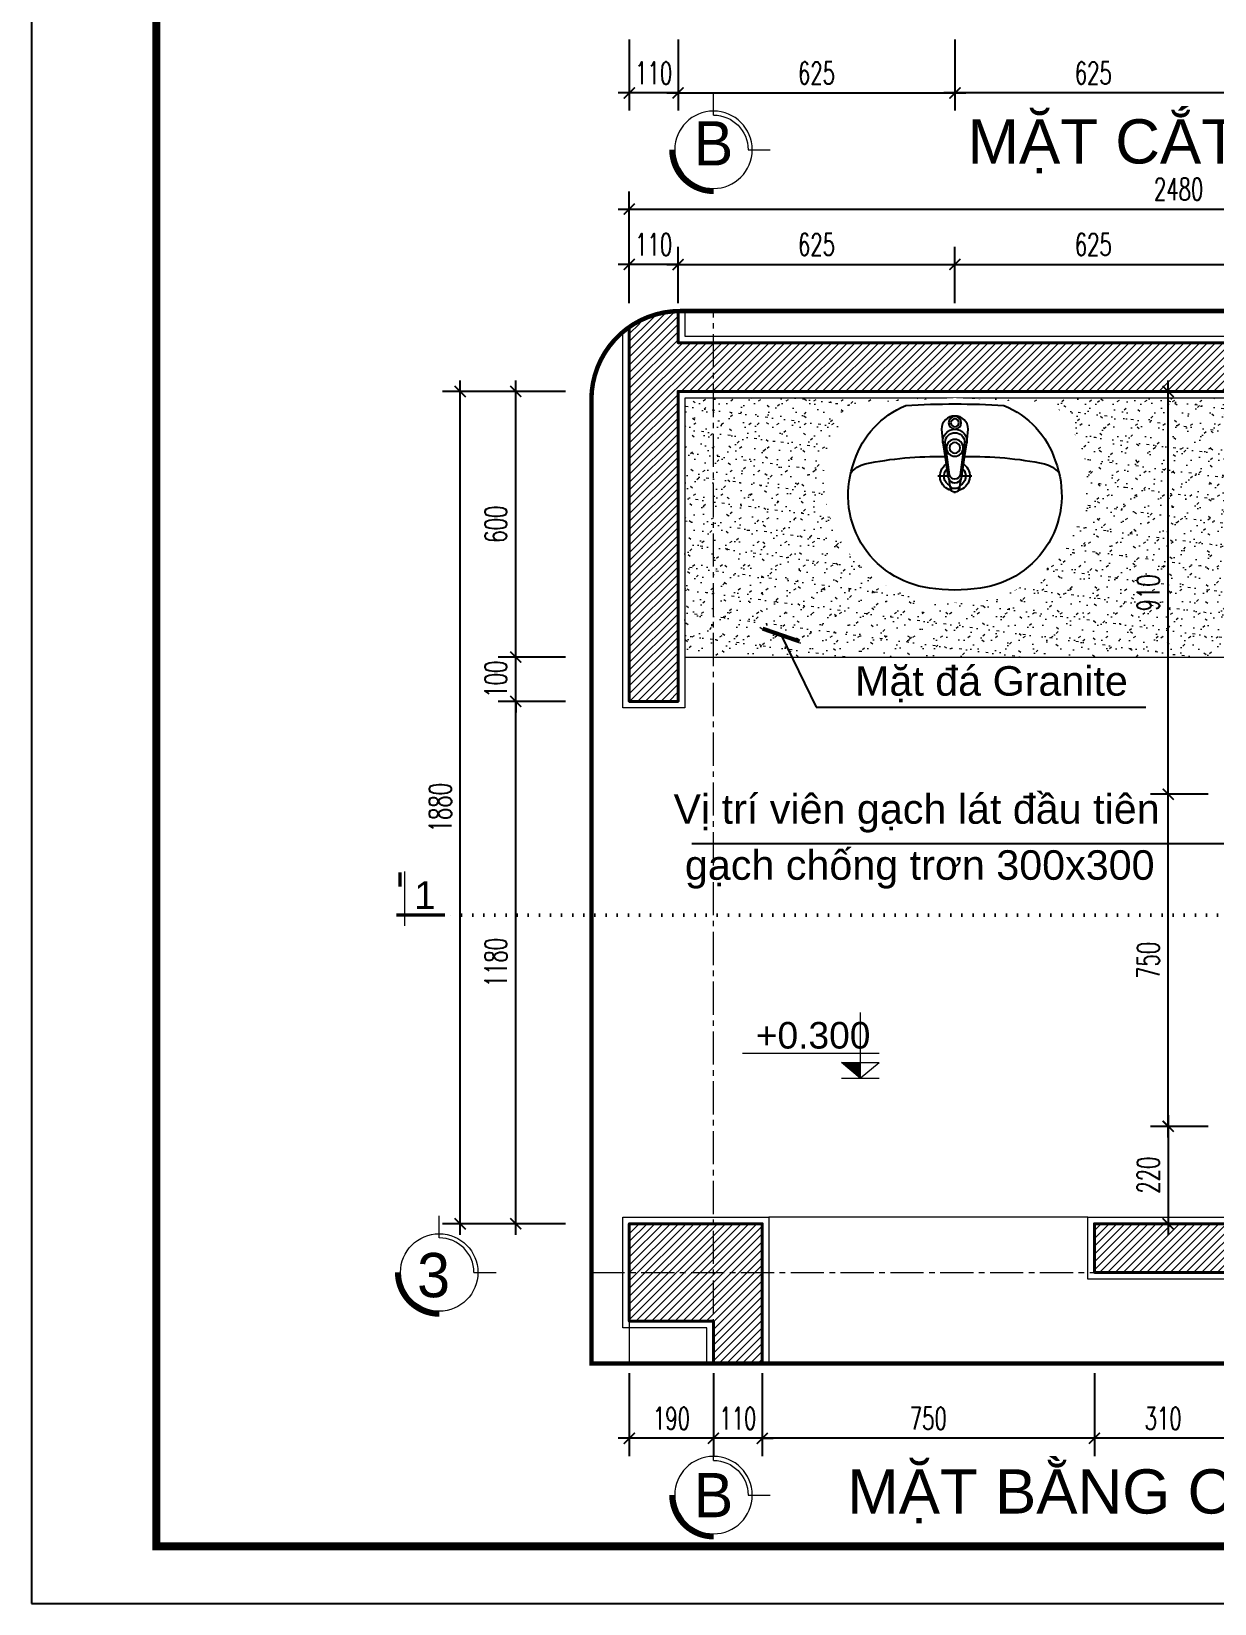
# Model space of a CAD drawing. Header units: millimetres. Extents: x -229618 to 2906, y -178063 to 96806.
# Drawn here: x -126427 to -123756, y -56426 to -52875 of the extents above; entities that cross this region are included whole.
import ezdxf
from ezdxf.enums import TextEntityAlignment as Align

# ---------------------------------------------------------------- set-up
doc = ezdxf.new("R2010")
doc.units = ezdxf.units.MM
doc.header["$LTSCALE"] = 200
doc.header["$MEASUREMENT"] = 0
doc.set_wipeout_variables(frame=1)
doc.header["$PDMODE"] = 3
doc.header["$PDSIZE"] = 50
for name, pattern in [('CENTER2', [1.125, 0.75, -0.125, 0.125, -0.125]), ('DASHED2', [0.375, 0.25, -0.125]), ('DOT2', [0.125, 0, -0.125]), ('HIDDEN2', [0.1875, 0.125, -0.0625])]:
    doc.linetypes.add(name, pattern=pattern)
doc.layers.get('0').update_dxf_attribs({"color": 95, "linetype": 'CONTINUOUS'})
doc.layers.get('DEFPOINTS').update_dxf_attribs({"linetype": 'CONTINUOUS'})
for name, color, linetype, lineweight in [('cat', 1, 'CONTINUOUS', 40), ('hatch', 250, 'CONTINUOUS', 5), ('KH cat', 2, 'HIDDEN2', 50), ('khuat', 8, 'DASHED2', 15), ('thay', 7, 'CONTINUOUS', 18), ('tim', 18, 'CENTER2', 9)]:
    doc.layers.add(name, color=color, linetype=linetype, lineweight=lineweight)
for name, color, linetype in [('CUA', 145, 'CONTINUOUS'), ('DIM', 251, 'CONTINUOUS'), ('KHUNGTEN', 7, 'CONTINUOUS'), ('NOITHAT', 99, 'CONTINUOUS'), ('TEXT', 33, 'CONTINUOUS')]:
    doc.layers.add(name, color=color, linetype=linetype)
doc.layers.add('in', color=203, linetype='CONTINUOUS', lineweight=5, plot=False)
doc.styles.add('Aria H iso', font='Vharial_0.ttf')
doc.styles.add('Arial iso', font='vnarial_0.ttf')
doc.styles.add('Arial N  iso', font='vnarialn_0.ttf')
doc.styles.add('dam', font='Vhavanb_0.ttf', dxfattribs={"width": 0.9, "height": 450})
doc.styles.add('Scale', font='vnsimli.shx', dxfattribs={"width": 0.65, "bigfont": 'bigfont.shx'})
doc.dimstyles.new('Scale', dxfattribs={"dimscale": 75, "dimtxt": 2, "dimasz": 1, "dimexe": 1.6, "dimexo": 0, "dimgap": 0.8, "dimtad": 1, "dimdec": 0, "dimzin": 0, "dimdsep": 46, "dimtxsty": 'Scale', "dimblk": 'ARCHTICK', "dimcen": 0.1, "dimdle": 1, "dimclrd": 256, "dimclre": 256, "dimclrt": 3, "dimadec": 0, "dimazin": 0, "dimtfac": 1, "dimtdec": 0, "dimtix": 1, "dimtmove": 2, "dimatfit": 3, "dimldrblk": 'ARCHTICK', "dimfxl": 0, "dimtolj": 1, "dimtzin": 0, "dimarcsym": 0})

# ---------------------------------------------------------------- blocks, each defined once
blk = doc.blocks.new('*U406')
at = {"layer": 'thay', "ltscale": 600}
for p, q in [((313, -513), (513, -513)), ((0, -826), (0, -1026))]:
    blk.add_line(p, q, dxfattribs=at)
at = {"layer": 'thay', "ltscale": 600, "const_width": 50}
blk.add_lwpolyline([(-375, -513, -0.414214), (0, -138, -0.414214)], format="xyb", dxfattribs=at)
at = {"layer": 'thay', "ltscale": 600}
blk.add_circle((0, -513), 350, dxfattribs=at)
blk.add_arc((0, -513), 313, 270, 0, dxfattribs=at)
at = {"layer": 'TEXT', "linetype": 'Continuous', "style": 'Aria H iso'}
blk.add_attdef('A', text='', height=350, dxfattribs=at).set_placement((0, -671), align=Align.CENTER)
blk = doc.blocks.new('cao do')
at = {"layer": 'thay'}
for p, q in [((0, 445), (0, 0)), ((798, 170), (-128, 170)), ((0, 0), (-128, 106)), ((128, 106), (-128, 106)), ((0, 0), (128, 106))]:
    blk.add_line(p, q, dxfattribs=at)
at = {"layer": 'thay', "ltscale": 600}
blk.add_line((128, 0), (-128, 0), dxfattribs=at)
at = {"layer": 'thay', "color": 150, "ltscale": 600}
blk.add_solid([(0, 0), (0, 106), (128, 106)], dxfattribs=at)
at = {"layer": 'TEXT', "style": 'Arial N  iso'}
blk.add_attdef('%%P0.000', text='', height=200, dxfattribs=at).set_placement((70, 290), align=Align.MIDDLE_LEFT)
blk = doc.blocks.new('_ArchTick')
at = {"color": 0, "linetype": 'ByBlock', "const_width": 0.15}
blk.add_lwpolyline([(-0.5, -0.5), (0.5, 0.5)], dxfattribs=at)
blk = doc.blocks.new('*D873')
at = {"layer": 'DEFPOINTS', "color": 0, "linetype": 'Continuous'}
for p in [(-123860.2, -54597.7), (-123770.1, -54597.7), (-123770.1, -55347.7)]:
    blk.add_point(p, dxfattribs=at)
at = {"layer": 'DIM', "linetype": 'Continuous', "lineweight": -2}
for p, q in [((-123860.2, -55372.7), (-123860.2, -54572.7)), ((-123770.1, -54597.7), (-123900.2, -54597.7)), ((-123770.1, -55347.7), (-123900.2, -55347.7))]:
    blk.add_line(p, q, dxfattribs=at)
at = {"layer": 'DIM', "linetype": 'Continuous', "lineweight": -2, "xscale": 25, "yscale": 25, "zscale": 25}
for p, rotation in [((-123860.2, -54597.7), 90), ((-123860.2, -55347.7), 270)]:
    blk.add_blockref('_ArchTick', p, dxfattribs=dict(at, rotation=rotation))
at = {"layer": 'DIM', "color": 3, "linetype": 'Continuous', "insert": (-123905.2, -54972.7), "char_height": 50, "attachment_point": 5, "rotation": 90, "style": 'Scale'}
blk.add_mtext('\\A1;750', dxfattribs=at)
blk = doc.blocks.new('*D874')
at = {"layer": 'DEFPOINTS', "color": 0, "linetype": 'Continuous'}
for p in [(-124341.8, -53400.9), (-124966.8, -53488.4), (-124341.8, -53488.4)]:
    blk.add_point(p, dxfattribs=at)
at = {"layer": 'DIM', "linetype": 'Continuous', "lineweight": -2}
for p, q in [((-124966.8, -53488.4), (-124966.8, -53360.9)), ((-124341.8, -53488.4), (-124341.8, -53360.9)), ((-124991.8, -53400.9), (-124316.8, -53400.9))]:
    blk.add_line(p, q, dxfattribs=at)
at = {"layer": 'DIM', "linetype": 'Continuous', "lineweight": -2, "xscale": 25, "yscale": 25, "zscale": 25, "rotation": 180}
blk.add_blockref('_ArchTick', (-124966.8, -53400.9), dxfattribs=at)
at = {"layer": 'DIM', "linetype": 'Continuous', "lineweight": -2, "xscale": 25, "yscale": 25, "zscale": 25}
blk.add_blockref('_ArchTick', (-124341.8, -53400.9), dxfattribs=at)
at = {"layer": 'DIM', "color": 3, "linetype": 'Continuous', "insert": (-124654.3, -53355.9), "char_height": 50, "attachment_point": 5, "style": 'Scale'}
blk.add_mtext('\\A1;625', dxfattribs=at)
blk = doc.blocks.new('*D877')
at = {"layer": 'DEFPOINTS', "color": 0, "linetype": 'Continuous'}
for p in [(-122596.8, -53275.9), (-125076.8, -53488.4), (-122596.8, -53488.4)]:
    blk.add_point(p, dxfattribs=at)
at = {"layer": 'DIM', "linetype": 'Continuous', "lineweight": -2}
for p, q in [((-125076.8, -53488.4), (-125076.8, -53235.9)), ((-122596.8, -53488.4), (-122596.8, -53235.9)), ((-125101.8, -53275.9), (-122571.8, -53275.9))]:
    blk.add_line(p, q, dxfattribs=at)
at = {"layer": 'DIM', "linetype": 'Continuous', "lineweight": -2, "xscale": 25, "yscale": 25, "zscale": 25, "rotation": 180}
blk.add_blockref('_ArchTick', (-125076.8, -53275.9), dxfattribs=at)
at = {"layer": 'DIM', "linetype": 'Continuous', "lineweight": -2, "xscale": 25, "yscale": 25, "zscale": 25}
blk.add_blockref('_ArchTick', (-122596.8, -53275.9), dxfattribs=at)
at = {"layer": 'DIM', "color": 3, "linetype": 'Continuous', "insert": (-123836.8, -53230.9), "char_height": 50, "attachment_point": 5, "style": 'Scale'}
blk.add_mtext('\\A1;2480', dxfattribs=at)
blk = doc.blocks.new('*D883')
at = {"layer": 'DEFPOINTS', "color": 0, "linetype": 'Continuous'}
for p in [(-124026.8, -55904.9), (-123716.8, -55904.9), (-124026.8, -56052.3)]:
    blk.add_point(p, dxfattribs=at)
at = {"layer": 'DIM', "linetype": 'Continuous', "lineweight": -2}
for p, q in [((-124026.8, -55904.9), (-124026.8, -56092.3)), ((-123716.8, -55904.9), (-123716.8, -56092.3)), ((-123691.8, -56052.3), (-124051.8, -56052.3))]:
    blk.add_line(p, q, dxfattribs=at)
at = {"layer": 'DIM', "linetype": 'Continuous', "lineweight": -2, "xscale": 25, "yscale": 25, "zscale": 25, "rotation": 180}
blk.add_blockref('_ArchTick', (-124026.8, -56052.3), dxfattribs=at)
at = {"layer": 'DIM', "linetype": 'Continuous', "lineweight": -2, "xscale": 25, "yscale": 25, "zscale": 25}
blk.add_blockref('_ArchTick', (-123716.8, -56052.3), dxfattribs=at)
at = {"layer": 'DIM', "color": 3, "linetype": 'Continuous', "insert": (-123871.8, -56007.3), "char_height": 50, "attachment_point": 5, "style": 'Scale'}
blk.add_mtext('\\A1;310', dxfattribs=at)
blk = doc.blocks.new('*D884')
at = {"layer": 'DEFPOINTS', "color": 0, "linetype": 'Continuous'}
for p in [(-124776.8, -55904.9), (-124026.8, -55904.9), (-124776.8, -56052.3)]:
    blk.add_point(p, dxfattribs=at)
at = {"layer": 'DIM', "linetype": 'Continuous', "lineweight": -2}
for p, q in [((-124776.8, -55904.9), (-124776.8, -56092.3)), ((-124026.8, -55904.9), (-124026.8, -56092.3)), ((-124001.8, -56052.3), (-124801.8, -56052.3))]:
    blk.add_line(p, q, dxfattribs=at)
at = {"layer": 'DIM', "linetype": 'Continuous', "lineweight": -2, "xscale": 25, "yscale": 25, "zscale": 25, "rotation": 180}
blk.add_blockref('_ArchTick', (-124776.8, -56052.3), dxfattribs=at)
at = {"layer": 'DIM', "linetype": 'Continuous', "lineweight": -2, "xscale": 25, "yscale": 25, "zscale": 25}
blk.add_blockref('_ArchTick', (-124026.8, -56052.3), dxfattribs=at)
at = {"layer": 'DIM', "color": 3, "linetype": 'Continuous', "insert": (-124401.8, -56007.3), "char_height": 50, "attachment_point": 5, "style": 'Scale'}
blk.add_mtext('\\A1;750', dxfattribs=at)
blk = doc.blocks.new('*D886')
at = {"layer": 'DEFPOINTS', "color": 0, "linetype": 'Continuous'}
for p in [(-125076.8, -55904.9), (-124886.8, -55904.9), (-125076.8, -56052.3)]:
    blk.add_point(p, dxfattribs=at)
at = {"layer": 'DIM', "linetype": 'Continuous', "lineweight": -2}
for p, q in [((-125076.8, -55904.9), (-125076.8, -56092.3)), ((-124886.8, -55904.9), (-124886.8, -56092.3)), ((-124861.8, -56052.3), (-125101.8, -56052.3))]:
    blk.add_line(p, q, dxfattribs=at)
at = {"layer": 'DIM', "linetype": 'Continuous', "lineweight": -2, "xscale": 25, "yscale": 25, "zscale": 25, "rotation": 180}
blk.add_blockref('_ArchTick', (-125076.8, -56052.3), dxfattribs=at)
at = {"layer": 'DIM', "linetype": 'Continuous', "lineweight": -2, "xscale": 25, "yscale": 25, "zscale": 25}
blk.add_blockref('_ArchTick', (-124886.8, -56052.3), dxfattribs=at)
at = {"layer": 'DIM', "color": 3, "linetype": 'Continuous', "insert": (-124981.8, -56007.3), "char_height": 50, "attachment_point": 5, "style": 'Scale'}
blk.add_mtext('\\A1;190', dxfattribs=at)
blk = doc.blocks.new('*D887')
at = {"layer": 'DEFPOINTS', "color": 0, "linetype": 'Continuous'}
for p in [(-123770.1, -55347.7), (-123860.2, -55567.7), (-123770.1, -55567.7)]:
    blk.add_point(p, dxfattribs=at)
at = {"layer": 'DIM', "linetype": 'Continuous', "lineweight": -2}
for p, q in [((-123860.2, -55322.7), (-123860.2, -55592.7)), ((-123770.1, -55347.7), (-123900.2, -55347.7)), ((-123770.1, -55567.7), (-123900.2, -55567.7))]:
    blk.add_line(p, q, dxfattribs=at)
at = {"layer": 'DIM', "linetype": 'Continuous', "lineweight": -2, "xscale": 25, "yscale": 25, "zscale": 25}
for p, rotation in [((-123860.2, -55347.7), 90), ((-123860.2, -55567.7), 270)]:
    blk.add_blockref('_ArchTick', p, dxfattribs=dict(at, rotation=rotation))
at = {"layer": 'DIM', "color": 3, "linetype": 'Continuous', "insert": (-123905.2, -55457.7), "char_height": 50, "attachment_point": 5, "rotation": 90, "style": 'Scale'}
blk.add_mtext('\\A1;220', dxfattribs=at)
blk = doc.blocks.new('*D888')
at = {"layer": 'DEFPOINTS', "color": 0, "linetype": 'Continuous'}
for p in [(-125333.1, -54387.7), (-125221.1, -54387.7), (-125221.1, -55567.7)]:
    blk.add_point(p, dxfattribs=at)
at = {"layer": 'DIM', "linetype": 'Continuous', "lineweight": -2}
for p, q in [((-125333.1, -55592.7), (-125333.1, -54362.7)), ((-125221.1, -54387.7), (-125373.1, -54387.7)), ((-125221.1, -55567.7), (-125373.1, -55567.7))]:
    blk.add_line(p, q, dxfattribs=at)
at = {"layer": 'DIM', "linetype": 'Continuous', "lineweight": -2, "xscale": 25, "yscale": 25, "zscale": 25}
for p, rotation in [((-125333.1, -54387.7), 90), ((-125333.1, -55567.7), 270)]:
    blk.add_blockref('_ArchTick', p, dxfattribs=dict(at, rotation=rotation))
at = {"layer": 'DIM', "color": 3, "linetype": 'Continuous', "insert": (-125378.1, -54977.7), "char_height": 50, "attachment_point": 5, "rotation": 90, "style": 'Scale'}
blk.add_mtext('\\A1;1180', dxfattribs=at)
blk = doc.blocks.new('*D889')
at = {"layer": 'DEFPOINTS', "color": 0, "linetype": 'Continuous'}
for p in [(-123716.8, -53400.9), (-124341.8, -53488.4), (-123716.8, -53488.4)]:
    blk.add_point(p, dxfattribs=at)
at = {"layer": 'DIM', "linetype": 'Continuous', "lineweight": -2}
for p, q in [((-124341.8, -53488.4), (-124341.8, -53360.9)), ((-123716.8, -53488.4), (-123716.8, -53360.9)), ((-124366.8, -53400.9), (-123691.8, -53400.9))]:
    blk.add_line(p, q, dxfattribs=at)
at = {"layer": 'DIM', "linetype": 'Continuous', "lineweight": -2, "xscale": 25, "yscale": 25, "zscale": 25, "rotation": 180}
blk.add_blockref('_ArchTick', (-124341.8, -53400.9), dxfattribs=at)
at = {"layer": 'DIM', "linetype": 'Continuous', "lineweight": -2, "xscale": 25, "yscale": 25, "zscale": 25}
blk.add_blockref('_ArchTick', (-123716.8, -53400.9), dxfattribs=at)
at = {"layer": 'DIM', "color": 3, "linetype": 'Continuous', "insert": (-124029.3, -53355.9), "char_height": 50, "attachment_point": 5, "style": 'Scale'}
blk.add_mtext('\\A1;625', dxfattribs=at)
blk = doc.blocks.new('*D890')
at = {"layer": 'DEFPOINTS', "color": 0, "linetype": 'Continuous'}
for p in [(-125076.8, -53400.9), (-125076.8, -53488.4), (-124966.8, -53488.4)]:
    blk.add_point(p, dxfattribs=at)
at = {"layer": 'DIM', "linetype": 'Continuous', "lineweight": -2}
for p, q in [((-125076.8, -53488.4), (-125076.8, -53360.9)), ((-124966.8, -53488.4), (-124966.8, -53360.9)), ((-125076.8, -53400.9), (-125101.8, -53400.9)), ((-124966.8, -53400.9), (-125076.8, -53400.9)), ((-124966.8, -53400.9), (-124941.8, -53400.9))]:
    blk.add_line(p, q, dxfattribs=at)
at = {"layer": 'DIM', "linetype": 'Continuous', "lineweight": -2, "xscale": 25, "yscale": 25, "zscale": 25}
blk.add_blockref('_ArchTick', (-125076.8, -53400.9), dxfattribs=at)
at = {"layer": 'DIM', "linetype": 'Continuous', "lineweight": -2, "xscale": 25, "yscale": 25, "zscale": 25, "rotation": 180}
blk.add_blockref('_ArchTick', (-124966.8, -53400.9), dxfattribs=at)
at = {"layer": 'DIM', "color": 3, "linetype": 'Continuous', "insert": (-125021.8, -53355.9), "char_height": 50, "attachment_point": 5, "style": 'Scale'}
blk.add_mtext('\\A1;110', dxfattribs=at)
blk = doc.blocks.new('*U871')
at = {"layer": 'thay', "ltscale": 600}
for p, q in [((0, -200), (0, 0)), ((313, -513), (513, -513))]:
    blk.add_line(p, q, dxfattribs=at)
at = {"layer": 'thay', "ltscale": 600, "const_width": 50}
blk.add_lwpolyline([(-375, -513, 0.414214), (0, -888, 0.414214)], format="xyb", dxfattribs=at)
at = {"layer": 'thay', "ltscale": 600}
blk.add_circle((0, -513), 350, dxfattribs=at)
blk.add_arc((0, -513), 313, 0, 90, dxfattribs=at)
at = {"layer": 'TEXT', "linetype": 'Continuous', "style": 'Aria H iso'}
blk.add_attdef('A', text='', height=350, dxfattribs=at).set_placement((0, -671), align=Align.CENTER)
blk = doc.blocks.new('*D939')
at = {"layer": 'DEFPOINTS', "color": 0}
for p in [(-125333.1, -54287.7), (-125221.1, -54287.7), (-125221.1, -54387.7)]:
    blk.add_point(p, dxfattribs=at)
at = {"layer": 'DIM', "linetype": 'Continuous', "lineweight": -2}
for p, q in [((-125221.1, -54287.7), (-125373.1, -54287.7)), ((-125333.1, -54287.7), (-125333.1, -54262.7)), ((-125333.1, -54387.7), (-125333.1, -54287.7)), ((-125221.1, -54387.7), (-125373.1, -54387.7)), ((-125333.1, -54387.7), (-125333.1, -54412.7))]:
    blk.add_line(p, q, dxfattribs=at)
at = {"layer": 'DIM', "lineweight": -2, "xscale": 25, "yscale": 25, "zscale": 25}
for p, rotation in [((-125333.1, -54287.7), 270), ((-125333.1, -54387.7), 90)]:
    blk.add_blockref('_ArchTick', p, dxfattribs=dict(at, rotation=rotation))
at = {"layer": 'DIM', "color": 3, "insert": (-125378.1, -54337.7), "char_height": 50, "attachment_point": 5, "rotation": 90, "style": 'Scale'}
blk.add_mtext('\\A1;100', dxfattribs=at)
blk = doc.blocks.new('*D940')
at = {"layer": 'DEFPOINTS', "color": 0}
for p in [(-125333.1, -53687.7), (-125221.1, -53687.7), (-125221.1, -54287.7)]:
    blk.add_point(p, dxfattribs=at)
at = {"layer": 'DIM', "linetype": 'Continuous', "lineweight": -2}
for p, q in [((-125221.1, -53687.7), (-125373.1, -53687.7)), ((-125333.1, -54312.7), (-125333.1, -53662.7)), ((-125221.1, -54287.7), (-125373.1, -54287.7))]:
    blk.add_line(p, q, dxfattribs=at)
at = {"layer": 'DIM', "lineweight": -2, "xscale": 25, "yscale": 25, "zscale": 25}
for p, rotation in [((-125333.1, -53687.7), 90), ((-125333.1, -54287.7), 270)]:
    blk.add_blockref('_ArchTick', p, dxfattribs=dict(at, rotation=rotation))
at = {"layer": 'DIM', "color": 3, "insert": (-125378.1, -53987.7), "char_height": 50, "attachment_point": 5, "rotation": 90, "style": 'Scale'}
blk.add_mtext('\\A1;600', dxfattribs=at)
blk = doc.blocks.new('*D942')
at = {"layer": 'DEFPOINTS', "color": 0}
for p in [(-123860.2, -53687.7), (-123769.4, -53687.7), (-123770.1, -54597.7)]:
    blk.add_point(p, dxfattribs=at)
at = {"layer": 'DIM', "linetype": 'Continuous', "lineweight": -2}
for p, q in [((-123769.4, -53687.7), (-123900.2, -53687.7)), ((-123860.2, -54622.7), (-123860.2, -53662.7)), ((-123770.1, -54597.7), (-123900.2, -54597.7))]:
    blk.add_line(p, q, dxfattribs=at)
at = {"layer": 'DIM', "lineweight": -2, "xscale": 25, "yscale": 25, "zscale": 25}
for p, rotation in [((-123860.2, -53687.7), 90), ((-123860.2, -54597.7), 270)]:
    blk.add_blockref('_ArchTick', p, dxfattribs=dict(at, rotation=rotation))
at = {"layer": 'DIM', "color": 3, "insert": (-123905.2, -54142.7), "char_height": 50, "attachment_point": 5, "rotation": 90, "style": 'Scale'}
blk.add_mtext('\\A1;910', dxfattribs=at)
blk = doc.blocks.new('*D943')
at = {"layer": 'DEFPOINTS', "color": 0}
for p in [(-124886.8, -55904.9), (-124776.8, -55904.9), (-124886.8, -56052.3)]:
    blk.add_point(p, dxfattribs=at)
at = {"layer": 'DIM', "linetype": 'Continuous', "lineweight": -2}
for p, q in [((-124886.8, -55904.9), (-124886.8, -56092.3)), ((-124776.8, -55904.9), (-124776.8, -56092.3)), ((-124886.8, -56052.3), (-124911.8, -56052.3)), ((-124776.8, -56052.3), (-124886.8, -56052.3)), ((-124776.8, -56052.3), (-124751.8, -56052.3))]:
    blk.add_line(p, q, dxfattribs=at)
at = {"layer": 'DIM', "lineweight": -2, "xscale": 25, "yscale": 25, "zscale": 25}
blk.add_blockref('_ArchTick', (-124886.8, -56052.3), dxfattribs=at)
at = {"layer": 'DIM', "lineweight": -2, "xscale": 25, "yscale": 25, "zscale": 25, "rotation": 180}
blk.add_blockref('_ArchTick', (-124776.8, -56052.3), dxfattribs=at)
at = {"layer": 'DIM', "color": 3, "insert": (-124831.8, -56007.3), "char_height": 50, "attachment_point": 5, "style": 'Scale'}
blk.add_mtext('\\A1;110', dxfattribs=at)
blk = doc.blocks.new('*D945')
at = {"layer": 'DEFPOINTS', "color": 0}
for p in [(-125458.6, -53687.7), (-125221.1, -53687.7), (-125221.1, -55567.7)]:
    blk.add_point(p, dxfattribs=at)
at = {"layer": 'DIM', "linetype": 'Continuous', "lineweight": -2}
for p, q in [((-125221.1, -53687.7), (-125498.6, -53687.7)), ((-125458.6, -55592.7), (-125458.6, -53662.7)), ((-125221.1, -55567.7), (-125498.6, -55567.7))]:
    blk.add_line(p, q, dxfattribs=at)
at = {"layer": 'DIM', "lineweight": -2, "xscale": 25, "yscale": 25, "zscale": 25}
for p, rotation in [((-125458.6, -53687.7), 90), ((-125458.6, -55567.7), 270)]:
    blk.add_blockref('_ArchTick', p, dxfattribs=dict(at, rotation=rotation))
at = {"layer": 'DIM', "color": 3, "insert": (-125503.6, -54627.7), "char_height": 50, "attachment_point": 5, "rotation": 90, "style": 'Scale'}
blk.add_mtext('\\A1;1880', dxfattribs=at)
blk = doc.blocks.new('KhungA3')
at = {"layer": 'DEFPOINTS', "color": 8}
blk.add_lwpolyline([(-3.74, 3.81), (416.31, 3.81), (416.31, 300.81), (-3.74, 300.81)], close=True, dxfattribs=at)
at = {"layer": 'KHUNGTEN', "color": 4, "const_width": 0.724}
blk.add_lwpolyline([(7.54, 8.99), (411.13, 8.99), (411.13, 295.64), (7.54, 295.64)], close=True, dxfattribs=at)
blk = doc.blocks.new('19')
blk.add_wipeout([(223.1, -11.6), (0, 0), (-223.1, -11.6), (-259.1, -59.7), (-285.2, -112.6), (-293.4, -141.6), (-296.2, -200), (-285.5, -259.5), (-263.1, -313.7), (-228, -364.4), (-185.2, -404.4), (-131.9, -436.1), (-76.5, -455.6), (-29.7, -462.1), (29.7, -462.1), (76.5, -455.6), (131.9, -436.1), (185.2, -404.4), (228, -364.4), (263.1, -313.7), (285.5, -259.5), (296.2, -200), (293.4, -141.6), (285.2, -112.6), (259.1, -59.7)]).dxf.layer = 'NOITHAT'
at = {"layer": 'NOITHAT'}
for points in [[(-110.8, -16.9, 0.22408), (-226.4, -141.7), (-226.4, -141.7, 0.48736), (-57.5, -429.2), (-57.5, -429.2, 0.077162), (57.5, -429.2)], [(57.5, -429.2, 0.48736), (226.4, -141.7), (226.4, -141.7, 0.22408), (110.8, -16.9), (110.8, -16.9, 0.033682), (-110.8, -16.9)], [(-12, -194.5), (-14, -182.5), (-14, -182.5, -0.090943), (-16, -176.1), (-16, -176.1), (-22, -134.5), (-27, -101.4), (-30.2, -70), (-30.2, -70, -0.413838), (0, -40.5), (0, -40.5, -0.413838), (30.2, -70), (30.2, -70), (27, -101.4), (22, -134.5), (16, -176.1), (16, -176.1, -0.090943), (14, -182.5), (14, -182.5), (12, -194.5)], [(12, -194.5), (11, -202), (11, -202, -0.409667), (0, -212), (0, -212, -0.409667), (-11, -202), (-11, -202), (-12, -194.5)], [(-12, -194.5, 0.146126), (-9.3, -200.5)]]:
    blk.add_lwpolyline(points, format="xyb", dxfattribs=at)
at = {"layer": 'NOITHAT', "color": 251}
for points in [[(27, -101.4, 0.462811), (0, -70.4), (0, -70.4, 0.462811), (-27, -101.4)], [(-22.4, -131.9, 0.054743), (-202.5, -148.5), (-202.5, -148.5, 0.145929), (-235.1, -168.8)], [(202.5, -148.5, 0.054743), (22.4, -131.9)], [(-19.9, -149.3, 0.636237), (-8, -208.8)], [(-18.3, -160.1, 0.482438), (-11.6, -197.8)], [(8, -208.8, 0.636237), (19.9, -149.3)], [(11.6, -197.8, 0.482438), (18.3, -160.1)], [(235.1, -168.8, 0.145929), (202.5, -148.5)], [(-14, -182.5, 0.245866), (0, -192.2), (0, -192.2, 0.245866), (14, -182.5)], [(-9.3, -200.5, 0.230616), (0, -204.5), (0, -204.5, 0.389882), (12, -194.5)]]:
    blk.add_lwpolyline(points, format="xyb", dxfattribs=at)
blk.add_lwpolyline([(0, -78.4), (0, -78.4, 0.414214), (-22, -99.4), (-12, -173.1), (-12, -173.1, 0.389882), (0, -183.2), (0, -183.2, 0.389882), (12, -173.1), (12, -173.1), (22, -99.4), (22, -99.4, 0.414214)], format="xyb", close=True, dxfattribs=at)
for points in [[(-38.4, -176.3), (-16, -176.3)], [(16, -176.3), (38.4, -176.3)], [(0, -214.6), (0, -212)]]:
    blk.add_lwpolyline(points, dxfattribs=at)
for centre, radius in [((0, -55.9), 14.3), ((0, -55.9), 8.91), ((0, -112.5), 19), ((0, -112.5), 12)]:
    blk.add_circle(centre, radius, dxfattribs=at)
blk = doc.blocks.new('*D1184')
at = {"layer": 'DEFPOINTS', "color": 0}
for p in [(-124341.8, -52892.5), (-123716.8, -52892.5), (-124341.8, -53013.5)]:
    blk.add_point(p, dxfattribs=at)
at = {"layer": 'DIM', "lineweight": -2}
for p, q in [((-124341.8, -52892.5), (-124341.8, -53053.5)), ((-123716.8, -52892.5), (-123716.8, -53053.5)), ((-123691.8, -53013.5), (-124366.8, -53013.5))]:
    blk.add_line(p, q, dxfattribs=at)
at = {"layer": 'DIM', "lineweight": -2, "xscale": 25, "yscale": 25, "zscale": 25, "rotation": 180}
blk.add_blockref('_ArchTick', (-124341.8, -53013.5), dxfattribs=at)
at = {"layer": 'DIM', "lineweight": -2, "xscale": 25, "yscale": 25, "zscale": 25}
blk.add_blockref('_ArchTick', (-123716.8, -53013.5), dxfattribs=at)
at = {"layer": 'DIM', "color": 3, "insert": (-124029.3, -52968.5), "char_height": 50, "attachment_point": 5, "style": 'Scale'}
blk.add_mtext('\\A1;625', dxfattribs=at)
blk = doc.blocks.new('*D1185')
at = {"layer": 'DEFPOINTS', "color": 0}
for p in [(-125076.8, -52892.5), (-124966.8, -52892.5), (-125076.8, -53013.5)]:
    blk.add_point(p, dxfattribs=at)
at = {"layer": 'DIM', "lineweight": -2}
for p, q in [((-125076.8, -52892.5), (-125076.8, -53053.5)), ((-124966.8, -52892.5), (-124966.8, -53053.5)), ((-125076.8, -53013.5), (-125101.8, -53013.5)), ((-124966.8, -53013.5), (-125076.8, -53013.5)), ((-124966.8, -53013.5), (-124941.8, -53013.5))]:
    blk.add_line(p, q, dxfattribs=at)
at = {"layer": 'DIM', "lineweight": -2, "xscale": 25, "yscale": 25, "zscale": 25}
blk.add_blockref('_ArchTick', (-125076.8, -53013.5), dxfattribs=at)
at = {"layer": 'DIM', "lineweight": -2, "xscale": 25, "yscale": 25, "zscale": 25, "rotation": 180}
blk.add_blockref('_ArchTick', (-124966.8, -53013.5), dxfattribs=at)
at = {"layer": 'DIM', "color": 3, "insert": (-125021.8, -52968.5), "char_height": 50, "attachment_point": 5, "style": 'Scale'}
blk.add_mtext('\\A1;110', dxfattribs=at)
blk = doc.blocks.new('*D1198')
at = {"layer": 'DEFPOINTS', "color": 0}
for p in [(-124966.8, -52892.5), (-124341.8, -52892.5), (-124341.8, -53013.5)]:
    blk.add_point(p, dxfattribs=at)
at = {"layer": 'DIM', "lineweight": -2}
for p, q in [((-124966.8, -52892.5), (-124966.8, -53053.5)), ((-124341.8, -52892.5), (-124341.8, -53053.5)), ((-124991.8, -53013.5), (-124316.8, -53013.5))]:
    blk.add_line(p, q, dxfattribs=at)
at = {"layer": 'DIM', "lineweight": -2, "xscale": 25, "yscale": 25, "zscale": 25, "rotation": 180}
blk.add_blockref('_ArchTick', (-124966.8, -53013.5), dxfattribs=at)
at = {"layer": 'DIM', "lineweight": -2, "xscale": 25, "yscale": 25, "zscale": 25}
blk.add_blockref('_ArchTick', (-124341.8, -53013.5), dxfattribs=at)
at = {"layer": 'DIM', "color": 3, "insert": (-124654.3, -52968.5), "char_height": 50, "attachment_point": 5, "style": 'Scale'}
blk.add_mtext('\\A1;625', dxfattribs=at)
blk = doc.blocks.new('cactn')
at = {"layer": 'thay', "ltscale": 600}
blk.add_line((-9225, 9972), (-9225, -2458), dxfattribs=at)
at = {"layer": 'thay', "ltscale": 600, "const_width": 762}
for points in [[(-10263, 9771), (-10263, 6486)], [(0, 0), (-11114, 0)]]:
    blk.add_lwpolyline(points, dxfattribs=at)
at = {"layer": 'TEXT', "style": 'Aria H iso'}
blk.add_attdef('A', text='', height=6350, dxfattribs=at).set_placement((-4573, 4581), align=Align.MIDDLE_CENTER)

msp = doc.modelspace()

# ---------------------------------------------------------------- hatches: boundary and pattern name
at = {"layer": 'hatch', "linetype": 'Continuous'}
h = msp.add_hatch(dxfattribs=at)
h.set_pattern_fill('ANSI31', color=256, scale=100, style=0)
h.set_pattern_definition([(45, (-285883.295, -7199.217), (-8.8388348, 8.8388348), [])])
h.paths.add_polyline_path([(-122736.8, -55237.7), (-122736.8, -55567.7), (-122596.8, -55567.7), (-122596.8, -55237.7)], flags=16)
h.paths.add_polyline_path([(-125076.8, -55787.7), (-125076.8, -55567.7), (-124776.8, -55567.7), (-124776.8, -55883.3), (-124886.8, -55883.3), (-124886.8, -55787.7)])
edge = h.paths.add_edge_path()
edge.add_arc((-122514.6, -55683.3), 200, 270, 313.5283, ccw=False)
edge.add_line((-122514.6, -55883.3), (-122596.8, -55883.3))
edge.add_line((-122596.8, -55883.3), (-122596.8, -55677.7))
edge.add_line((-122596.8, -55677.7), (-124026.8, -55677.7))
edge.add_line((-124026.8, -55677.7), (-124026.8, -55567.7))
edge.add_line((-124026.8, -55567.7), (-123716.8, -55567.7))
edge.add_line((-123716.8, -55567.7), (-123716.8, -55347.7))
edge.add_line((-123716.8, -55347.7), (-123606.8, -55347.7))
edge.add_line((-123606.8, -55347.7), (-123606.8, -55567.7))
edge.add_line((-123606.8, -55567.7), (-122846.8, -55567.7))
edge.add_line((-122846.8, -55567.7), (-122846.8, -55127.7))
edge.add_line((-122846.8, -55127.7), (-122596.8, -55127.7))
edge.add_line((-122596.8, -55127.7), (-122596.8, -53687.7))
edge.add_line((-122596.8, -53687.7), (-123606.8, -53687.7))
edge.add_line((-123606.8, -53687.7), (-123606.8, -54597.7))
edge.add_line((-123606.8, -54597.7), (-123716.8, -54597.7))
edge.add_line((-123716.8, -54597.7), (-123716.8, -53687.7))
edge.add_line((-123716.8, -53687.7), (-124966.8, -53687.7))
edge.add_line((-124966.8, -53687.7), (-124966.8, -54387.7))
edge.add_line((-124966.8, -54387.7), (-125076.8, -54387.7))
edge.add_line((-125076.8, -54387.7), (-125076.8, -53542))
edge.add_arc((-124962.4, -53706.1), 200, 451.273, 484.905, ccw=False)
edge.add_line((-124966.8, -53506.1), (-124966.8, -53577.7))
edge.add_line((-124966.8, -53577.7), (-122596.8, -53577.7))
edge.add_line((-122596.8, -53577.7), (-122596.8, -53506.1))
edge.add_line((-122596.8, -53506.1), (-122376.8, -53506.1))
edge.add_line((-122376.8, -53506.1), (-122376.8, -55828.3))
h = msp.add_hatch(dxfattribs=at)
h.set_pattern_fill('CATTHO', color=256, scale=20, style=0)
h.set_pattern_definition([(142.5, (7963.972, 5211.25), (1.259867, 38.5364754), [6, -30.4, 0, -34, 0, -32.5]), (172.5, (7963.97, 5211.25), (-35.395534, 56.442921), [6, -16.4, 0, -27.4, 0, -10.5]), (212.5, (7988.572, 5211.25), (-62.282837, 0.113181), [6, -10, 0, -36, 0, -47]), (222.5, (7988.57, 5211.25), (-60.122532, 17.553511), [6, -5, 0, -23.6, 0, -27])])
h.paths.add_polyline_path([(-124951.8, -54287.7), (-124951.8, -53702.7), (-123731.8, -53702.7), (-123731.8, -54287.7)])

# ---------------------------------------------------------------- linework, layer by layer
at = {"layer": 'cat', "linetype": 'Continuous'}
for points in [[(-124966.8, -53506.1), (-124966.8, -53577.7), (-124149, -53577.7), (-122596.8, -53577.7), (-122596.8, -53506.1)], [(-122596.8, -55883.3), (-122596.8, -55677.7), (-123096.8, -55677.7), (-124026.8, -55677.7), (-124026.8, -55567.7), (-123716.8, -55567.7), (-123716.8, -55347.7), (-123606.8, -55347.7), (-123606.8, -55567.7), (-122846.8, -55567.7), (-122846.8, -55127.7), (-122596.8, -55127.7), (-122596.8, -53687.7), (-123606.8, -53687.7), (-123606.8, -54597.7), (-123716.8, -54597.7), (-123716.8, -53687.7), (-124966.8, -53687.7), (-124966.8, -54387.7), (-125076.8, -54387.7), (-125076.8, -53542)], [(-124886.8, -55883.3), (-124886.8, -55787.7), (-125076.8, -55787.7), (-125076.8, -55567.7), (-124776.8, -55567.7), (-124776.8, -55883.3)]]:
    msp.add_lwpolyline(points, dxfattribs=at)
at = {"layer": 'hatch', "linetype": 'Continuous'}
for points in [[(-124951.8, -53506.1), (-124951.8, -53562.7), (-124149, -53562.7), (-122611.8, -53562.7), (-122611.8, -53506.1)], [(-122611.8, -55883.3), (-122611.8, -55692.7), (-123096.8, -55692.7), (-124041.8, -55692.7), (-124041.8, -55552.7), (-123731.8, -55552.7), (-123731.8, -55347.7), (-123591.8, -55347.7), (-123591.8, -55552.7), (-122861.8, -55552.7), (-122861.8, -55112.7), (-122611.8, -55112.7), (-122611.8, -53702.7), (-123591.8, -53702.7), (-123591.8, -54597.7), (-123731.8, -54597.7), (-123731.8, -53702.7), (-124951.8, -53702.7), (-124951.8, -54402.7), (-125091.8, -54402.7), (-125091.8, -53553.6)], [(-124901.8, -55883.3), (-124901.8, -55802.7), (-125091.8, -55802.7), (-125091.8, -55552.7), (-124761.8, -55552.7), (-124761.8, -55883.3)]]:
    msp.add_lwpolyline(points, dxfattribs=at)
at = {"layer": 'in'}
msp.add_lwpolyline([(-126426.6, -49000.5), (-115925.5, -49000.5), (-115925.5, -56425.5), (-126426.6, -56425.5)], close=True, dxfattribs=at)
at = {"layer": 'KH cat', "linetype": 'DOT2'}
msp.add_line((-122117.2, -54870.4), (-125493.3, -54870.4), dxfattribs=at)
at = {"layer": 'khuat', "color": 5, "const_width": 10}
msp.add_lwpolyline([(-122314.6, -55683.3), (-122314.6, -53506.1), (-124962.4, -53506.1, 0.414214), (-125162.4, -53706.1), (-125162.4, -55883.3), (-122514.6, -55883.3, 0.414214)], format="xyb", close=True, dxfattribs=at)
at = {"layer": 'thay', "linetype": 'Continuous'}
for p, q in [((-124951.8, -54287.7), (-123731.8, -54287.7)), ((-124041.8, -55552.7), (-124761.8, -55552.7)), ((-125076.8, -55787.7), (-125076.8, -55883.3))]:
    msp.add_line(p, q, dxfattribs=at)
at = {"layer": 'tim', "ltscale": 0.5}
for p, q in [((-124886.8, -55883.3), (-124886.8, -53506.1)), ((-125162.4, -55677.7), (-122314.6, -55677.7))]:
    msp.add_line(p, q, dxfattribs=at)

# ---------------------------------------------------------------- block references
at = {"layer": 'CUA'}
ref = msp.add_blockref('cactn', (-125493.3, -54870.4), dxfattribs=dict(at, xscale=0.009842519648373127, yscale=0.009842519590165466, zscale=0.009842519675196733))
ref.add_attrib('A', '1', dxfattribs={"layer": 'TEXT', "height": 62.5, "style": 'Aria H iso'}).set_placement((-125538.3, -54825.5), align=Align.MIDDLE_CENTER)
at = {"layer": 'DIM', "yscale": 0.25, "zscale": 0.25}
for name, p, xscale, rotation in [('*U871', (-124758.5, -53141.8), -0.25, 270), ('*U406', (-125634.2, -55677.7), 0.25, 90), ('*U871', (-124758.5, -56180.6), -0.25, 270)]:
    msp.add_blockref(name, p, dxfattribs=dict(at, xscale=xscale, rotation=rotation))
at = {"layer": 'thay', "xscale": 25, "yscale": 25, "zscale": 25.00000000000003}
msp.add_blockref('KhungA3', (-126333.1, -56520.9), dxfattribs=at)
at = {"layer": 'thay', "linetype": 'Continuous'}
ref = msp.add_blockref('cao do', (-124555.5, -55238.7), dxfattribs=dict(at, xscale=-0.3333333333139308, yscale=0.3333333333139308, zscale=0.3333333333333333))
ref.add_attrib('%%P0.000', '+0.300', dxfattribs={"layer": 'TEXT', "height": 60, "style": 'Arial N  iso'}).set_placement((-124791.2, -55142), align=Align.MIDDLE_LEFT)

# ---------------------------------------------------------------- texts
at = {"layer": 'TEXT'}
for s, height, style, p in [('mÆt c¾t 1-1 wc 01', 100, 'Aria H iso', (-124313.4, -53172.9)), ('MÆt ®¸ Granite', 66.667, 'Arial iso', (-124567.2, -54374.9)), ('VÞ trÝ viªn g¹ch l¸t ®Çu tiªn', 66.667, 'Arial iso', (-124977, -54664.1)), ('g¹ch chèng tr¬n 300x300', 66.667, 'Arial iso', (-124951.3, -54790.7)), ('mÆt b»ng chi tiÕt wc 01', 100, 'Aria H iso', (-124584.9, -56222.3))]:
    msp.add_text(s, height=height, dxfattribs=dict(at, style=style)).set_placement(p)
at = {"layer": 'TEXT', "linetype": 'Continuous', "style": 'dam'}
for s, p in [('b', (-124886.8, -53127.3)), ('3', (-125518.7, -55683.6)), ('b', (-124886.8, -56180.6))]:
    msp.add_text(s, height=100, dxfattribs=at).set_placement(p, align=Align.MIDDLE)

# ---------------------------------------------------------------- dimensions: what is measured, and where the dimension line sits
at = {"layer": 'DIM'}
for base, p1, p2, angle, override, picture, middle in [((-125076.8, -53013.5), (-124966.8, -52892.5), (-125076.8, -52892.5), 180, {"dimscale": 25}, '*D1185', (-125021.8, -52968.5)), ((-124341.8, -53013.5), (-124966.8, -52892.5), (-124341.8, -52892.5), 0, {"dimscale": 25}, '*D1198', (-124654.3, -52968.5)), ((-124341.8, -53013.5), (-123716.8, -52892.5), (-124341.8, -52892.5), 180, {"dimscale": 25}, '*D1184', (-124029.3, -52968.5)), ((-125458.6, -53687.7), (-125221.1, -55567.7), (-125221.1, -53687.7), 90, {"dimscale": 25, "dimfxl": 70}, '*D945', (-125503.6, -54627.7)), ((-125333.1, -53687.7), (-125221.1, -54287.7), (-125221.1, -53687.7), 90, {"dimscale": 25, "dimfxl": 70}, '*D940', (-125378.1, -53987.7)), ((-123860.2, -53687.7), (-123770.1, -54597.7), (-123769.4, -53687.7), 90, {"dimscale": 25, "dimfxl": 70}, '*D942', (-123905.2, -54142.7)), ((-125333.1, -54287.7), (-125221.1, -54387.7), (-125221.1, -54287.7), 90, {"dimscale": 25, "dimfxl": 70}, '*D939', (-125378.1, -54337.7)), ((-124886.8, -56052.3), (-124776.8, -55904.9), (-124886.8, -55904.9), 0, {"dimscale": 25, "dimfxl": 70}, '*D943', (-124831.8, -56007.3))]:
    dim = msp.add_linear_dim(base=base, p1=p1, p2=p2, angle=angle, dimstyle='Scale', override=override, dxfattribs=at)
    dim.commit()
    dim.dimension.update_dxf_attribs({"geometry": picture, "text_midpoint": middle})
at = {"layer": 'DIM', "linetype": 'Continuous'}
for base, p1, p2, angle, override, picture, middle in [((-122596.8, -53275.9), (-125076.8, -53488.4), (-122596.8, -53488.4), 0, {"dimscale": 25, "dimfxl": 70}, '*D877', (-123836.8, -53230.9)), ((-125076.8, -53400.9), (-124966.8, -53488.4), (-125076.8, -53488.4), 0, {"dimscale": 25, "dimfxl": 70}, '*D890', (-125021.8, -53355.9)), ((-124341.8, -53400.9), (-124966.8, -53488.4), (-124341.8, -53488.4), 0, {"dimscale": 25, "dimfxl": 70}, '*D874', (-124654.3, -53355.9)), ((-123716.8, -53400.9), (-124341.8, -53488.4), (-123716.8, -53488.4), 0, {"dimscale": 25, "dimfxl": 70}, '*D889', (-124029.3, -53355.9)), ((-125333.1, -54387.7), (-125221.1, -55567.7), (-125221.1, -54387.7), 90, {"dimscale": 25, "dimfxl": 70}, '*D888', (-125378.1, -54977.7)), ((-123860.2, -54597.7), (-123770.1, -55347.7), (-123770.1, -54597.7), 90, {"dimscale": 25, "dimfxl": 90}, '*D873', (-123905.2, -54972.7)), ((-123860.2, -55567.7), (-123770.1, -55347.7), (-123770.1, -55567.7), 90, {"dimscale": 25, "dimfxl": 70}, '*D887', (-123905.2, -55457.7)), ((-125076.8, -56052.3), (-124886.8, -55904.9), (-125076.8, -55904.9), 0, {"dimscale": 25, "dimfxl": 70}, '*D886', (-124981.8, -56007.3)), ((-124776.8, -56052.3), (-124026.8, -55904.9), (-124776.8, -55904.9), 0, {"dimscale": 25, "dimfxl": 70}, '*D884', (-124401.8, -56007.3)), ((-124026.8, -56052.3), (-123716.8, -55904.9), (-124026.8, -55904.9), 0, {"dimscale": 25, "dimfxl": 70}, '*D883', (-123871.8, -56007.3))]:
    dim = msp.add_linear_dim(base=base, p1=p1, p2=p2, angle=angle, dimstyle='Scale', override=override, dxfattribs=at)
    dim.commit()
    dim.dimension.update_dxf_attribs({"geometry": picture, "text_midpoint": middle})

# ---------------------------------------------------------------- leaders
at = {"layer": 'DIM'}
msp.add_leader([(-124734.2, -54237.9), (-124655.3, -54400.5), (-123910.6, -54400.5)], dimstyle='Scale', override={"dimscale": 25, "dimasz": 2.5, "dimfxl": 90}, dxfattribs=at)

# ---------------------------------------------------------------- next in the draw order: block references
at = {"layer": 'thay', "xscale": -1}
msp.add_blockref('19', (-124341.8, -53702.7), dxfattribs=at)

# ---------------------------------------------------------------- next in the draw order: leaders
at = {"layer": 'DIM'}
msp.add_leader([(-123408.1, -53907.5), (-123486.4, -54709.5), (-124935.7, -54709.5)], dimstyle='Scale', override={"dimscale": 25, "dimasz": 2.5, "dimfxl": 90}, dxfattribs=at)

doc.saveas('drawing.dxf')
